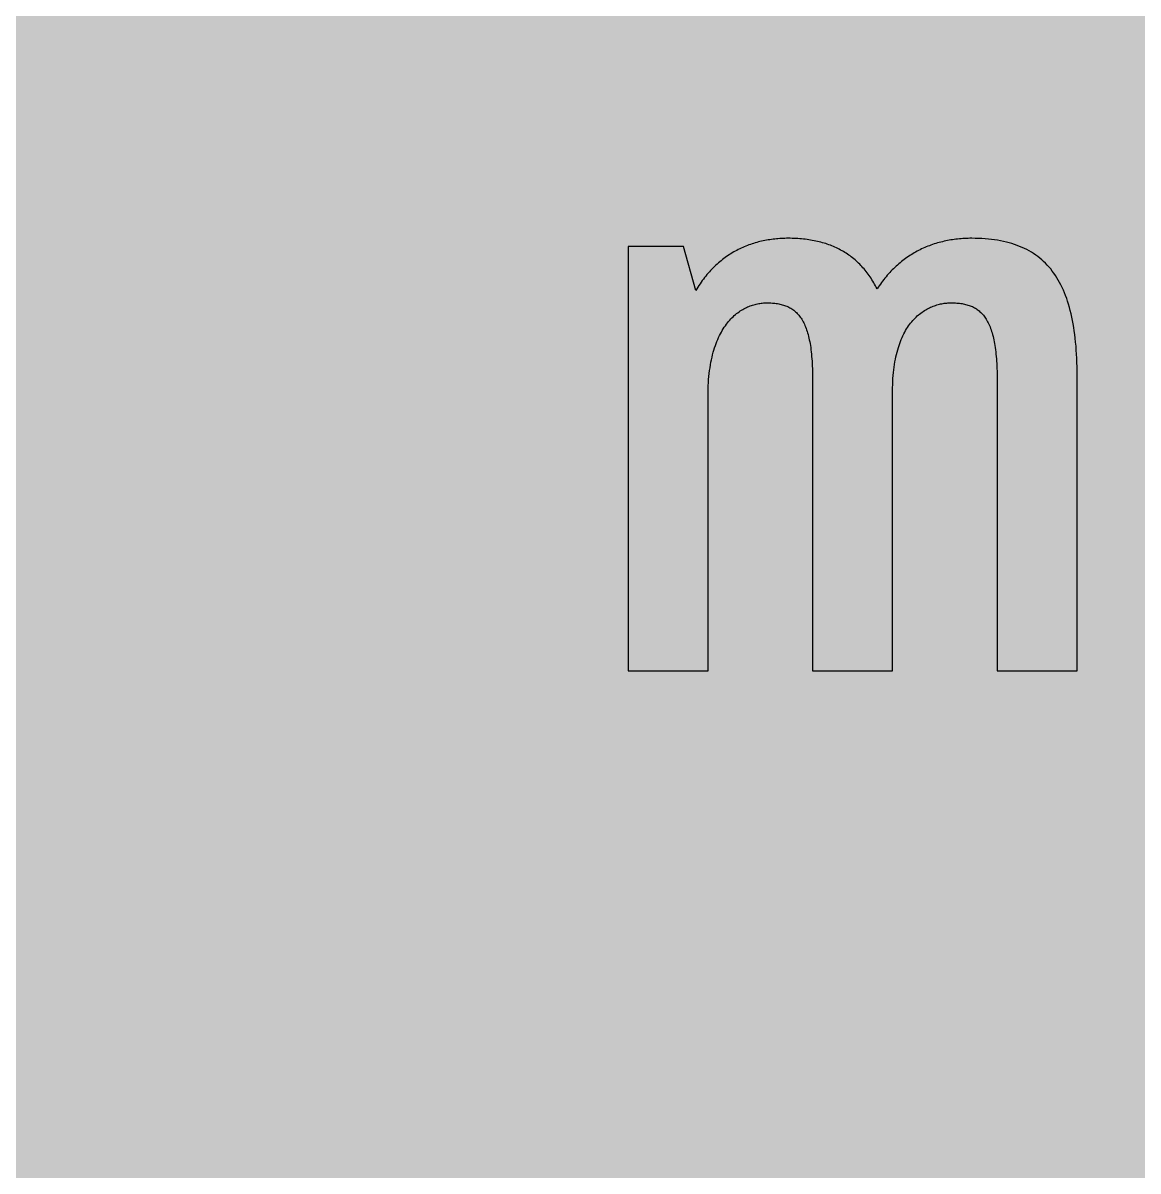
# Model space of a CAD drawing. Header units: millimetres. Extents: x 0 to 318, y 0 to 318.
# Drawn here: x 77.1 to 154.2, y 79.4 to 158.8 of the extents above; entities that cross this region are included whole.
import ezdxf

# ---------------------------------------------------------------- set-up
doc = ezdxf.new("R2010")
doc.units = ezdxf.units.MM

msp = doc.modelspace()

# ---------------------------------------------------------------- hatches: boundary and pattern name
for color, points in [(254, [(21.2189, 0.0536), (20.955, 0.0533), (20.6934, 0.0584), (20.4292, 0.066), (20.1676, 0.0787), (19.906, 0.094), (19.6469, 0.1118), (19.3853, 0.1321), (19.1262, 0.1549), (18.8671, 0.1829), (18.608, 0.2134), (18.349, 0.2464), (18.0924, 0.2845), (17.8359, 0.3251), (17.5793, 0.3683), (17.3253, 0.414), (17.0688, 0.4623), (16.8148, 0.5156), (16.5633, 0.5715), (16.3093, 0.6299), (16.0579, 0.6909), (15.809, 0.7544), (15.56, 0.823), (15.3111, 0.8941), (15.0622, 0.9677), (14.8158, 1.0439), (14.5694, 1.1227), (14.3256, 1.2065), (14.0818, 1.2903), (13.8379, 1.3792), (13.5966, 1.4707), (13.3579, 1.5646), (13.1191, 1.6637), (12.8803, 1.7628), (12.6441, 1.8669), (12.4079, 1.9736), (12.1742, 2.0803), (11.9405, 2.192), (11.7094, 2.3089), (11.4808, 2.4257), (11.2522, 2.5451), (11.0236, 2.6695), (10.7975, 2.794), (10.574, 2.9235), (10.3505, 3.0556), (10.1295, 3.1877), (9.9111, 3.3249), (9.6926, 3.4646), (9.4742, 3.6068), (9.2608, 3.7541), (9.0475, 3.9014), (8.8341, 4.0513), (8.6258, 4.2037), (8.4176, 4.3612), (8.2118, 4.5187), (8.0061, 4.6812), (7.8029, 4.8438), (7.6022, 5.0114), (7.4041, 5.1816), (7.206, 5.3518), (7.0129, 5.527), (6.8174, 5.7048), (6.6269, 5.8826), (6.4389, 6.0655), (6.2509, 6.2509), (6.0655, 6.4389), (5.8852, 6.6269), (5.7048, 6.8174), (5.527, 7.0104), (5.3518, 7.206), (5.1816, 7.4041), (5.0114, 7.6022), (4.8463, 7.8029), (4.6812, 8.0061), (4.5187, 8.2118), (4.3612, 8.4176), (4.2062, 8.6258), (4.0513, 8.8341), (3.9014, 9.0475), (3.7541, 9.2608), (3.6068, 9.4742), (3.4646, 9.6926), (3.3249, 9.9085), (3.1877, 10.1295), (3.0556, 10.3505), (2.9235, 10.574), (2.794, 10.7975), (2.6695, 11.0236), (2.5451, 11.2522), (2.4257, 11.4808), (2.3063, 11.7094), (2.192, 11.9405), (2.0803, 12.1742), (1.971, 12.4079), (1.8669, 12.6441), (1.7628, 12.8803), (1.6637, 13.1191), (1.5646, 13.3579), (1.4707, 13.5966), (1.3792, 13.8379), (1.2903, 14.0818), (1.2065, 14.3256), (1.1227, 14.5694), (1.0439, 14.8158), (0.9652, 15.0622), (0.8915, 15.3111), (0.823, 15.56), (0.7544, 15.809), (0.6883, 16.0604), (0.6274, 16.3093), (0.569, 16.5633), (0.5131, 16.8148), (0.4623, 17.0688), (0.4115, 17.3253), (0.3658, 17.5793), (0.3226, 17.8359), (0.2819, 18.0924), (0.2464, 18.3515), (0.2134, 18.608), (0.1829, 18.8671), (0.1549, 19.1262), (0.1295, 19.3878), (0.1092, 19.6469), (0.0914, 19.9085), (0.0762, 20.1701), (0.066, 20.4318), (0.0584, 20.6934), (0.0533, 20.955), (0.0508, 21.2192), (0.0522, 296.387), (0.0533, 296.6491), (0.0584, 296.9108), (0.066, 297.1724), (0.0762, 297.434), (0.0914, 297.6956), (0.1092, 297.9572), (0.1295, 298.2163), (0.1549, 298.4779), (0.1829, 298.737), (0.2134, 298.9961), (0.2464, 299.2526), (0.2819, 299.5117), (0.3226, 299.7683), (0.3658, 300.0248), (0.4115, 300.2788), (0.4623, 300.5328), (0.5131, 300.7868), (0.569, 301.0408), (0.6274, 301.2923), (0.6883, 301.5437), (0.7544, 301.7952), (0.823, 302.0441), (0.8915, 302.293), (0.9652, 302.5419), (1.0439, 302.7883), (1.1227, 303.0322), (1.2065, 303.2785), (1.2903, 303.5224), (1.3792, 303.7637), (1.4707, 304.005), (1.5646, 304.2463), (1.6637, 304.485), (1.7628, 304.7238), (1.8669, 304.96), (1.971, 305.1937), (2.0803, 305.4299), (2.192, 305.6611), (2.3063, 305.8922), (2.4257, 306.1233), (2.5451, 306.3519), (2.6695, 306.578), (2.794, 306.8041), (2.9235, 307.0301), (3.0556, 307.2511), (3.1877, 307.4746), (3.3249, 307.6931), (3.4646, 307.9115), (3.6068, 308.1274), (3.7541, 308.3433), (3.9014, 308.5567), (4.0513, 308.7675), (4.2062, 308.9783), (4.3612, 309.1866), (4.5187, 309.3923), (4.6812, 309.5981), (4.8463, 309.7987), (5.0114, 309.9994), (5.1816, 310.2), (5.3518, 310.3956), (5.527, 310.5912), (5.7048, 310.7842), (5.8852, 310.9747), (6.0655, 311.1652), (6.2509, 311.3532), (6.4389, 311.5361), (6.6269, 311.719), (6.8174, 311.8993), (7.0129, 312.0771), (7.206, 312.2498), (7.4041, 312.4225), (7.6022, 312.5927), (7.8029, 312.7578), (8.0061, 312.9229), (8.2118, 313.0829), (8.4176, 313.243), (8.6258, 313.3979), (8.8341, 313.5503), (9.0475, 313.7027), (9.2608, 313.85), (9.4742, 313.9948), (9.6926, 314.137), (9.9111, 314.2767), (10.1295, 314.4139), (10.3505, 314.5485), (10.574, 314.6806), (10.7975, 314.8101), (11.0236, 314.9346), (11.2522, 315.0591), (11.4808, 315.1784), (11.7094, 315.2953), (11.9405, 315.4096), (12.1742, 315.5213), (12.4079, 315.6306), (12.6441, 315.7372), (12.8803, 315.8414), (13.1191, 315.9404), (13.3579, 316.037), (13.5966, 316.1335), (13.8379, 316.2249), (14.0818, 316.3113), (14.3256, 316.3976), (14.5694, 316.4815), (14.8158, 316.5602), (15.0622, 316.6364), (15.3111, 316.7101), (15.56, 316.7812), (15.809, 316.8498), (16.0579, 316.9133), (16.3093, 316.9742), (16.5633, 317.0326), (16.8148, 317.0885), (17.0688, 317.1419), (17.3253, 317.1901), (17.5793, 317.2384), (17.8359, 317.2816), (18.0924, 317.3197), (18.349, 317.3578), (18.608, 317.3908), (18.8671, 317.4213), (19.1262, 317.4492), (19.3853, 317.4721), (19.6469, 317.4949), (19.906, 317.5127), (20.1676, 317.5254), (20.4292, 317.5381), (20.6934, 317.5457), (20.955, 317.5508), (21.2166, 317.5533), (296.3855, 317.5536), (296.6466, 317.5508), (296.9108, 317.5457), (297.1724, 317.5381), (297.434, 317.5254), (297.6956, 317.5127), (297.9572, 317.4949), (298.2163, 317.4721), (298.4754, 317.4492), (298.737, 317.4213), (298.9936, 317.3908), (299.2526, 317.3578), (299.5092, 317.3197), (299.7683, 317.2816), (300.0223, 317.2384), (300.2788, 317.1901), (300.5328, 317.1419), (300.7868, 317.0885), (301.0408, 317.0326), (301.2923, 316.9742), (301.5437, 316.9133), (301.7952, 316.8498), (302.0441, 316.7812), (302.293, 316.7101), (302.5419, 316.6364), (302.7883, 316.5602), (303.0322, 316.4815), (303.2785, 316.3976), (303.5224, 316.3113), (303.7637, 316.2249), (304.005, 316.1335), (304.2463, 316.037), (304.485, 315.9404), (304.7238, 315.8414), (304.96, 315.7372), (305.1962, 315.6306), (305.4299, 315.5213), (305.6611, 315.4096), (305.8922, 315.2953), (306.1233, 315.1784), (306.3519, 315.0591), (306.5805, 314.9346), (306.8066, 314.8101), (307.0301, 314.6806), (307.2536, 314.5485), (307.4746, 314.4139), (307.6931, 314.2767), (307.9115, 314.137), (308.1274, 313.9948), (308.3433, 313.85), (308.5567, 313.7027), (308.7675, 313.5503), (308.9783, 313.3979), (309.1866, 313.243), (309.3923, 313.0829), (309.5981, 312.9229), (309.7987, 312.7578), (310.0019, 312.5927), (310.2, 312.4225), (310.3956, 312.2498), (310.5912, 312.0771), (310.7842, 311.8993), (310.9773, 311.719), (311.1652, 311.5361), (311.3532, 311.3532), (311.5386, 311.1652), (311.719, 310.9747), (311.8993, 310.7842), (312.0771, 310.5912), (312.2498, 310.3956), (312.4225, 310.2), (312.5927, 309.9994), (312.7578, 309.7987), (312.9229, 309.5981), (313.0829, 309.3923), (313.243, 309.1866), (313.3979, 308.9783), (313.5528, 308.7675), (313.7027, 308.5567), (313.85, 308.3433), (313.9948, 308.1274), (314.137, 307.9115), (314.2767, 307.6931), (314.4139, 307.4746), (314.5485, 307.2511), (314.6806, 307.0301), (314.8101, 306.8041), (314.9346, 306.578), (315.0591, 306.3519), (315.1784, 306.1233), (315.2953, 305.8922), (315.4096, 305.6611), (315.5213, 305.4299), (315.6306, 305.1937), (315.7372, 304.96), (315.8388, 304.7238), (315.9404, 304.485), (316.037, 304.2463), (316.1309, 304.005), (316.2224, 303.7637), (316.3113, 303.5224), (316.3976, 303.2785), (316.4789, 303.0322), (316.5602, 302.7883), (316.6364, 302.5419), (316.7101, 302.293), (316.7812, 302.0441), (316.8472, 301.7952), (316.9133, 301.5437), (316.9742, 301.2923), (317.0326, 301.0408), (317.0885, 300.7868), (317.1393, 300.5328), (317.1901, 300.2788), (317.2358, 300.0248), (317.279, 299.7683), (317.3197, 299.5117), (317.3552, 299.2526), (317.3908, 298.9961), (317.4213, 298.737), (317.4467, 298.4779), (317.4721, 298.2163), (317.4924, 297.9572), (317.5102, 297.6956), (317.5254, 297.434), (317.5356, 297.1724), (317.5432, 296.9108), (317.5483, 296.6491), (317.5508, 296.385), (317.5522, 21.2203), (317.5483, 20.955), (317.5432, 20.6934), (317.5356, 20.4318), (317.5254, 20.1701), (317.5102, 19.9085), (317.4924, 19.6469), (317.4721, 19.3878), (317.4467, 19.1262), (317.4213, 18.8671), (317.3908, 18.608), (317.3552, 18.3515), (317.3197, 18.0924), (317.279, 17.8359), (317.2358, 17.5793), (317.1901, 17.3253), (317.1393, 17.0688), (317.0885, 16.8148), (317.0326, 16.5633), (316.9742, 16.3093), (316.9133, 16.0604), (316.8472, 15.809), (316.7812, 15.56), (316.7101, 15.3111), (316.6364, 15.0622), (316.5602, 14.8158), (316.4789, 14.5694), (316.3976, 14.3256), (316.3113, 14.0818), (316.2224, 13.8379), (316.1309, 13.5966), (316.037, 13.3579), (315.9404, 13.1191), (315.8388, 12.8803), (315.7372, 12.6441), (315.6306, 12.4079), (315.5213, 12.1742), (315.4096, 11.9405), (315.2953, 11.7094), (315.1784, 11.4808), (315.0591, 11.2522), (314.9346, 11.0236), (314.8101, 10.7975), (314.6806, 10.574), (314.5485, 10.3505), (314.4139, 10.1295), (314.2767, 9.9085), (314.137, 9.6926), (313.9948, 9.4742), (313.85, 9.2608), (313.7027, 9.0475), (313.5528, 8.8341), (313.3979, 8.6258), (313.243, 8.4176), (313.0829, 8.2118), (312.9229, 8.0061), (312.7578, 7.8029), (312.5927, 7.6022), (312.4225, 7.4041), (312.2498, 7.206), (312.0771, 7.0104), (311.8993, 6.8174), (311.719, 6.6269), (311.5386, 6.4389), (311.3532, 6.2509), (311.1652, 6.0655), (310.9773, 5.8826), (310.7842, 5.7048), (310.5912, 5.527), (310.3956, 5.3518), (310.2, 5.1816), (310.0019, 5.0114), (309.7987, 4.8438), (309.5981, 4.6812), (309.3923, 4.5187), (309.1866, 4.3612), (308.9783, 4.2037), (308.7675, 4.0513), (308.5567, 3.9014), (308.3433, 3.7541), (308.1274, 3.6068), (307.9115, 3.4646), (307.6931, 3.3249), (307.4746, 3.1877), (307.2536, 3.0556), (307.0301, 2.9235), (306.8066, 2.794), (306.5805, 2.6695), (306.3519, 2.5451), (306.1233, 2.4257), (305.8922, 2.3089), (305.6611, 2.192), (305.4299, 2.0803), (305.1962, 1.9736), (304.96, 1.8669), (304.7238, 1.7628), (304.485, 1.6637), (304.2463, 1.5646), (304.005, 1.4707), (303.7637, 1.3792), (303.5224, 1.2903), (303.2785, 1.2065), (303.0322, 1.1227), (302.7883, 1.0439), (302.5419, 0.9677), (302.293, 0.8941), (302.0441, 0.823), (301.7952, 0.7544), (301.5437, 0.6909), (301.2923, 0.6299), (301.0408, 0.5715), (300.7868, 0.5156), (300.5328, 0.4623), (300.2788, 0.414), (300.0223, 0.3683), (299.7683, 0.3251), (299.5092, 0.2845), (299.2526, 0.2464), (298.9936, 0.2134), (298.737, 0.1829), (298.4754, 0.1549), (298.2163, 0.1321), (297.9572, 0.1118), (297.6956, 0.094), (297.434, 0.0787), (297.1724, 0.066), (296.9108, 0.0584), (296.6466, 0.0533), (296.385, 0.0533)]), (59, [(137.2415, 114.0008), (137.2415, 133.3606), (137.2413, 133.5837), (137.2464, 133.8047), (137.2565, 134.018), (137.2667, 134.2288), (137.2819, 134.432), (137.2997, 134.6302), (137.3226, 134.8257), (137.3454, 135.0162), (137.3734, 135.1991), (137.4013, 135.3795), (137.4343, 135.5547), (137.4699, 135.7249), (137.508, 135.89), (137.5486, 136.0526), (137.5918, 136.2075), (137.6375, 136.3599), (137.6858, 136.5072), (137.734, 136.6495), (137.7874, 136.7892), (137.8407, 136.9238), (137.8991, 137.0559), (137.9576, 137.1803), (138.016, 137.3022), (138.0795, 137.4216), (138.143, 137.5359), (138.209, 137.6451), (138.2776, 137.7518), (138.3462, 137.8534), (138.4173, 137.9525), (138.4884, 138.049), (138.5621, 138.1404), (138.6383, 138.2268), (138.7119, 138.3106), (138.7907, 138.3919), (138.8694, 138.4706), (138.9482, 138.5443), (139.0269, 138.6129), (139.1082, 138.6815), (139.192, 138.745), (139.2733, 138.8059), (139.3571, 138.8643), (139.4409, 138.9177), (139.5273, 138.971), (139.6111, 139.0193), (139.6975, 139.065), (139.7813, 139.1082), (139.8676, 139.1488), (139.954, 139.1844), (140.0404, 139.2199), (140.1267, 139.2504), (140.2131, 139.2809), (140.2994, 139.3088), (140.3858, 139.3317), (140.4722, 139.3546), (140.5585, 139.3749), (140.6423, 139.3927), (140.7287, 139.4079), (140.8125, 139.4206), (140.8963, 139.4308), (140.9802, 139.4384), (141.0614, 139.446), (141.1427, 139.4511), (141.224, 139.4536), (141.3053, 139.4536), (141.4018, 139.4536), (141.4958, 139.4511), (141.5923, 139.4485), (141.6837, 139.4409), (141.7752, 139.4333), (141.8641, 139.4257), (141.953, 139.413), (142.0393, 139.4003), (142.1257, 139.385), (142.207, 139.3673), (142.2908, 139.3495), (142.3721, 139.3266), (142.4508, 139.3038), (142.527, 139.2784), (142.6032, 139.2504), (142.6794, 139.2199), (142.7531, 139.1895), (142.8242, 139.1539), (142.8928, 139.1158), (142.9614, 139.0777), (143.0299, 139.0345), (143.096, 138.9888), (143.1595, 138.9431), (143.2204, 138.8923), (143.2814, 138.8389), (143.3424, 138.7831), (143.4008, 138.7246), (143.4567, 138.6637), (143.5125, 138.6002), (143.5659, 138.5316), (143.6167, 138.463), (143.6675, 138.3894), (143.7157, 138.3132), (143.764, 138.2344), (143.8097, 138.1506), (143.8529, 138.0642), (143.8961, 137.9753), (143.9367, 137.8839), (143.9774, 137.7874), (144.0155, 137.6883), (144.051, 137.5842), (144.0866, 137.48), (144.1196, 137.3683), (144.1526, 137.2565), (144.1831, 137.1371), (144.211, 137.0178), (144.239, 136.8933), (144.2644, 136.7638), (144.2872, 136.6317), (144.3101, 136.4945), (144.333, 136.3548), (144.3507, 136.21), (144.3685, 136.0627), (144.3863, 135.9103), (144.4015, 135.7528), (144.4142, 135.5928), (144.4244, 135.4277), (144.4346, 135.2575), (144.4447, 135.0848), (144.4523, 134.907), (144.4574, 134.7241), (144.46, 134.5362), (144.4625, 134.3457), (144.465, 134.1501), (144.4653, 114.0008), (149.9969, 114.0008), (149.9969, 134.433), (149.9946, 134.7394), (149.9895, 135.0391), (149.9819, 135.3363), (149.9692, 135.6258), (149.9565, 135.9129), (149.9387, 136.1923), (149.9184, 136.4666), (149.893, 136.7358), (149.8651, 137), (149.8346, 137.2591), (149.8016, 137.5105), (149.7635, 137.7594), (149.7228, 138.0033), (149.6797, 138.2395), (149.6314, 138.4732), (149.5806, 138.6992), (149.5247, 138.9228), (149.4688, 139.1387), (149.4053, 139.352), (149.3418, 139.5578), (149.2733, 139.7584), (149.2021, 139.9565), (149.1259, 140.147), (149.0472, 140.335), (148.9634, 140.5153), (148.877, 140.6931), (148.7881, 140.8633), (148.6941, 141.031), (148.5951, 141.1935), (148.496, 141.351), (148.3893, 141.5034), (148.2801, 141.6507), (148.1684, 141.793), (148.0541, 141.9301), (147.9321, 142.0622), (147.8102, 142.1892), (147.6807, 142.3137), (147.5511, 142.433), (147.414, 142.5448), (147.2768, 142.654), (147.132, 142.7607), (146.9847, 142.8598), (146.8349, 142.9537), (146.6799, 143.0452), (146.5199, 143.1315), (146.3573, 143.2128), (146.1897, 143.289), (146.0195, 143.3601), (145.8443, 143.4287), (145.6639, 143.4922), (145.481, 143.5506), (145.2931, 143.604), (145.1026, 143.6548), (144.907, 143.7005), (144.7063, 143.7411), (144.5031, 143.7767), (144.2949, 143.8097), (144.0815, 143.8377), (143.8656, 143.8605), (143.6446, 143.8808), (143.4186, 143.8935), (143.1874, 143.9062), (142.9537, 143.9113), (142.715, 143.9139), (142.5905, 143.9139), (142.4686, 143.9113), (142.3441, 143.9062), (142.2222, 143.9012), (142.1003, 143.8935), (141.9784, 143.8859), (141.8565, 143.8758), (141.7371, 143.8631), (141.6177, 143.8504), (141.4983, 143.8351), (141.3789, 143.8173), (141.2621, 143.7996), (141.1427, 143.7792), (141.0259, 143.7564), (140.9116, 143.7335), (140.7947, 143.7081), (140.6804, 143.6827), (140.5661, 143.6522), (140.4518, 143.6218), (140.3401, 143.5913), (140.2283, 143.5583), (140.1166, 143.5227), (140.0048, 143.4846), (139.893, 143.4465), (139.7838, 143.4059), (139.6771, 143.3652), (139.5679, 143.3195), (139.4612, 143.2738), (139.3546, 143.2281), (139.2479, 143.1773), (139.1437, 143.1265), (139.0396, 143.0731), (138.9355, 143.0198), (138.8339, 142.9639), (138.7297, 142.9055), (138.6307, 142.8445), (138.5291, 142.7836), (138.43, 142.7201), (138.3309, 142.6566), (138.2344, 142.588), (138.1379, 142.5194), (138.0414, 142.4483), (137.9449, 142.3772), (137.8509, 142.301), (137.7594, 142.2248), (137.6655, 142.146), (137.574, 142.0673), (137.4826, 141.986), (137.3937, 141.9022), (137.3048, 141.8158), (137.2184, 141.7295), (137.1295, 141.638), (137.0457, 141.5466), (136.9593, 141.4551), (136.8755, 141.3586), (136.7942, 141.2621), (136.7104, 141.163), (136.6291, 141.0614), (136.5504, 140.9598), (136.4717, 140.8532), (136.3929, 140.7465), (136.3167, 140.6373), (136.2405, 140.528), (136.1669, 140.4137), (136.111, 140.5255), (136.0526, 140.6347), (135.9941, 140.7389), (135.9357, 140.8455), (135.8722, 140.9471), (135.8113, 141.0487), (135.7478, 141.1478), (135.6817, 141.2469), (135.6157, 141.3408), (135.5496, 141.4348), (135.4811, 141.5288), (135.4099, 141.6177), (135.3388, 141.7066), (135.2677, 141.793), (135.194, 141.8793), (135.1178, 141.9606), (135.0416, 142.0419), (134.9654, 142.1232), (134.8867, 142.1994), (134.8054, 142.2756), (134.7241, 142.3518), (134.6429, 142.4229), (134.559, 142.494), (134.4727, 142.5626), (134.3863, 142.6312), (134.3, 142.6972), (134.2111, 142.7607), (134.1196, 142.8217), (134.0282, 142.8826), (133.9367, 142.941), (133.8428, 142.9969), (133.7462, 143.0528), (133.6497, 143.1061), (133.5532, 143.1569), (133.4541, 143.2077), (133.3525, 143.256), (133.2509, 143.3017), (133.1493, 143.3474), (133.0452, 143.3906), (132.9385, 143.4313), (132.8318, 143.4719), (132.7252, 143.51), (132.6159, 143.5456), (132.5042, 143.5786), (132.3924, 143.6116), (132.2781, 143.6446), (132.1638, 143.6726), (132.047, 143.7005), (131.9301, 143.7259), (131.8133, 143.7513), (131.6914, 143.7742), (131.572, 143.7945), (131.4501, 143.8123), (131.3256, 143.83), (131.2012, 143.8453), (131.0742, 143.8605), (130.9472, 143.8732), (130.8176, 143.8834), (130.6855, 143.8935), (130.556, 143.9012), (130.4214, 143.9062), (130.2868, 143.9113), (130.1521, 143.9139), (130.015, 143.9139), (129.8981, 143.9139), (129.7838, 143.9113), (129.667, 143.9062), (129.5502, 143.9012), (129.4359, 143.8961), (129.319, 143.8859), (129.2047, 143.8758), (129.0904, 143.8656), (128.9761, 143.8529), (128.8618, 143.8377), (128.7475, 143.8199), (128.6358, 143.8021), (128.5215, 143.7843), (128.4097, 143.7615), (128.2954, 143.7386), (128.1836, 143.7157), (128.0744, 143.6878), (127.9627, 143.6599), (127.8509, 143.6294), (127.7417, 143.5989), (127.6325, 143.5659), (127.5232, 143.5303), (127.414, 143.4948), (127.3073, 143.4567), (127.2007, 143.416), (127.094, 143.3728), (126.9873, 143.3297), (126.8806, 143.2839), (126.7765, 143.2357), (126.6723, 143.1874), (126.5682, 143.1341), (126.4666, 143.0807), (126.3625, 143.0274), (126.2609, 142.969), (126.1618, 142.9106), (126.0602, 142.8496), (125.9611, 142.7861), (125.8646, 142.7226), (125.7656, 142.654), (125.669, 142.5854), (125.5725, 142.5143), (125.4785, 142.4432), (125.3846, 142.367), (125.2906, 142.2908), (125.1991, 142.2121), (125.1077, 142.1308), (125.0163, 142.047), (124.9274, 141.9606), (124.8385, 141.8742), (124.7496, 141.7853), (124.6632, 141.6939), (124.5768, 141.5999), (124.493, 141.5034), (124.4092, 141.4043), (124.3279, 141.3053), (124.2466, 141.2037), (124.1654, 141.097), (124.0866, 140.9903), (124.0079, 140.8811), (123.9317, 140.7693), (123.8555, 140.6576), (123.7818, 140.5407), (123.7082, 140.4214), (123.637, 140.302), (122.7914, 143.3516), (118.9524, 143.3516), (118.9524, 114.0008), (124.485, 114.0008), (124.485, 133.0219), (124.4854, 133.2586), (124.4905, 133.4897), (124.5006, 133.7183), (124.5108, 133.9393), (124.526, 134.1552), (124.5464, 134.366), (124.5667, 134.5717), (124.5921, 134.7724), (124.62, 134.9654), (124.6505, 135.1559), (124.6835, 135.3414), (124.7191, 135.5217), (124.7572, 135.697), (124.7978, 135.8671), (124.8435, 136.0322), (124.8893, 136.1923), (124.9375, 136.3497), (124.9883, 136.4996), (125.0417, 136.6469), (125.0975, 136.7892), (125.1534, 136.9263), (125.2144, 137.0584), (125.2753, 137.1879), (125.3388, 137.3124), (125.4023, 137.4343), (125.4709, 137.5512), (125.537, 137.6629), (125.6081, 137.7696), (125.6792, 137.8737), (125.7529, 137.9753), (125.8265, 138.0719), (125.9027, 138.1633), (125.9789, 138.2522), (126.0551, 138.3386), (126.1339, 138.4198), (126.2151, 138.496), (126.2964, 138.5697), (126.3777, 138.6408), (126.459, 138.7094), (126.5428, 138.7729), (126.6266, 138.8339), (126.7104, 138.8923), (126.7943, 138.9456), (126.8806, 138.9964), (126.9644, 139.0447), (127.0508, 139.0904), (127.1372, 139.131), (127.221, 139.1717), (127.3073, 139.2072), (127.3937, 139.2428), (127.4801, 139.2733), (127.5639, 139.3012), (127.6502, 139.3266), (127.7341, 139.3495), (127.8204, 139.3698), (127.9042, 139.3876), (127.9855, 139.4054), (128.0693, 139.4181), (128.1506, 139.4308), (128.2319, 139.4384), (128.3132, 139.446), (128.3919, 139.4511), (128.4707, 139.4536), (128.5469, 139.4536), (128.6459, 139.4536), (128.7399, 139.4511), (128.8339, 139.4485), (128.9279, 139.4409), (129.0193, 139.4333), (129.1082, 139.4257), (129.1971, 139.413), (129.2835, 139.4003), (129.3673, 139.385), (129.4511, 139.3673), (129.5349, 139.3495), (129.6137, 139.3266), (129.6949, 139.3038), (129.7711, 139.2784), (129.8473, 139.2504), (129.9235, 139.2199), (129.9947, 139.1895), (130.0683, 139.1539), (130.1369, 139.1158), (130.2055, 139.0777), (130.2741, 139.0345), (130.3376, 138.9888), (130.4036, 138.9431), (130.4646, 138.8923), (130.5255, 138.8389), (130.5865, 138.7831), (130.6449, 138.7246), (130.7008, 138.6637), (130.7567, 138.6002), (130.81, 138.5316), (130.8608, 138.463), (130.9116, 138.3894), (130.9599, 138.3132), (131.0081, 138.2344), (131.0538, 138.1506), (131.097, 138.0642), (131.1402, 137.9753), (131.1808, 137.8839), (131.2215, 137.7874), (131.2596, 137.6883), (131.2951, 137.5842), (131.3307, 137.48), (131.3637, 137.3683), (131.3967, 137.2565), (131.4272, 137.1371), (131.4552, 137.0178), (131.4831, 136.8933), (131.5085, 136.7638), (131.5339, 136.6317), (131.5568, 136.4945), (131.5771, 136.3548), (131.5974, 136.21), (131.6152, 136.0627), (131.6304, 135.9103), (131.6457, 135.7528), (131.6584, 135.5928), (131.6711, 135.4277), (131.6812, 135.2575), (131.6888, 135.0848), (131.6965, 134.907), (131.7015, 134.7241), (131.7066, 134.5362), (131.7092, 134.3457), (131.7092, 134.1501), (131.7103, 114.0008)])]:
    msp.add_hatch(color=color).paths.add_polyline_path(points)
h = msp.add_hatch(color=59)
h.paths.add_polyline_path([(112.7442, 126.8137), (112.7442, 130.03), (112.7404, 130.4442), (112.7354, 130.8532), (112.7277, 131.257), (112.715, 131.6533), (112.6973, 132.047), (112.6795, 132.4331), (112.6541, 132.8115), (112.6261, 133.1849), (112.5957, 133.5532), (112.5601, 133.9164), (112.522, 134.272), (112.4788, 134.6225), (112.4306, 134.9654), (112.3772, 135.3033), (112.3213, 135.636), (112.2629, 135.9611), (112.1969, 136.2812), (112.1283, 136.5936), (112.0546, 136.9009), (111.9784, 137.2006), (111.8946, 137.4953), (111.8083, 137.7848), (111.7168, 138.0668), (111.6203, 138.3411), (111.5187, 138.6103), (111.4146, 138.8745), (111.3028, 139.131), (111.1885, 139.38), (111.0666, 139.6238), (110.9421, 139.86), (110.8126, 140.0912), (110.6754, 140.3147), (110.5357, 140.5331), (110.3884, 140.7439), (110.2385, 140.9497), (110.0811, 141.1478), (109.9185, 141.3383), (109.7509, 141.5237), (109.5781, 141.7015), (109.4003, 141.8717), (109.2149, 142.0368), (109.027, 142.1943), (108.8314, 142.3441), (108.6307, 142.4889), (108.4224, 142.6261), (108.2091, 142.7582), (107.9906, 142.8826), (107.7671, 142.9995), (107.536, 143.1087), (107.2998, 143.2103), (107.0559, 143.3068), (106.807, 143.3957), (106.5505, 143.4795), (106.2888, 143.5532), (106.0221, 143.6218), (105.7478, 143.6827), (105.4659, 143.7361), (105.1789, 143.7843), (104.8868, 143.8224), (104.5845, 143.8554), (104.2797, 143.8808), (103.9647, 143.8986), (103.6447, 143.9113), (103.317, 143.9139), (102.9945, 143.9113), (102.677, 143.8986), (102.3645, 143.8808), (102.0597, 143.858), (101.76, 143.825), (101.4628, 143.7869), (101.1733, 143.7386), (100.8888, 143.6853), (100.6119, 143.6243), (100.3376, 143.5583), (100.0684, 143.4821), (99.8068, 143.3982), (99.5502, 143.3093), (99.2962, 143.2103), (99.0498, 143.1061), (98.8085, 142.9918), (98.5723, 142.8725), (98.3437, 142.7429), (98.1177, 142.6083), (97.8967, 142.4661), (97.6833, 142.3137), (97.4725, 142.1562), (97.2693, 141.9885), (97.0686, 141.8158), (96.8756, 141.6329), (96.6876, 141.445), (96.5022, 141.2469), (96.3244, 141.0411), (96.1517, 140.8278), (95.9815, 140.6068), (95.819, 140.3782), (95.6615, 140.1394), (95.5091, 139.893), (95.3618, 139.6416), (95.217, 139.38), (95.0798, 139.1082), (94.9477, 138.8313), (94.8207, 138.5443), (94.6963, 138.2497), (94.5794, 137.9474), (94.4677, 137.6375), (94.3585, 137.3175), (94.2569, 136.9898), (94.1578, 136.652), (94.0664, 136.3091), (93.9775, 135.956), (93.8936, 135.5928), (93.8149, 135.222), (93.7412, 134.8435), (93.6727, 134.4574), (93.6092, 134.0612), (93.5507, 133.6573), (93.4974, 133.2433), (93.4466, 132.8217), (93.4034, 132.3899), (93.3628, 131.9505), (93.3272, 131.5009), (93.2967, 131.0437), (93.2713, 130.5763), (93.251, 130.1013), (93.2332, 129.6187), (93.2231, 129.1234), (93.2155, 128.6231), (93.2129, 128.11), (93.218, 127.5461), (93.2282, 126.9949), (93.2485, 126.459), (93.2764, 125.9357), (93.3094, 125.4277), (93.3526, 124.9324), (93.4009, 124.4498), (93.4568, 123.9799), (93.5203, 123.5227), (93.5888, 123.0782), (93.6676, 122.6464), (93.7489, 122.2273), (93.8403, 121.8209), (93.9343, 121.4272), (94.0384, 121.0437), (94.1451, 120.6729), (94.2619, 120.3147), (94.3813, 119.9667), (94.5083, 119.6289), (94.6379, 119.3038), (94.775, 118.9888), (94.9198, 118.684), (95.0671, 118.3919), (95.2195, 118.11), (95.377, 117.8357), (95.5396, 117.5741), (95.7072, 117.3201), (95.8799, 117.0788), (96.0577, 116.8451), (96.2381, 116.6216), (96.4235, 116.4057), (96.614, 116.1999), (96.807, 116.0043), (97.0051, 115.8164), (97.2083, 115.636), (97.4115, 115.4659), (97.6224, 115.3033), (97.8332, 115.1484), (98.0491, 115.001), (98.2675, 114.8639), (98.4885, 114.7318), (98.7146, 114.6073), (98.9432, 114.493), (99.1718, 114.3813), (99.4054, 114.2797), (99.6417, 114.1857), (99.8779, 114.0943), (100.1192, 114.013), (100.3605, 113.9368), (100.6043, 113.8657), (100.8507, 113.8022), (101.0996, 113.7437), (101.3485, 113.6904), (101.6, 113.6447), (101.8515, 113.6015), (102.1055, 113.5659), (102.3595, 113.5329), (102.616, 113.505), (102.8725, 113.4821), (103.1291, 113.4643), (103.3856, 113.4516), (103.6447, 113.4415), (103.9038, 113.4364), (104.1629, 113.4339), (104.3102, 113.4364), (104.455, 113.4389), (104.5997, 113.4415), (104.7445, 113.4466), (104.8893, 113.4542), (105.0366, 113.4643), (105.1814, 113.472), (105.3262, 113.4847), (105.4684, 113.4974), (105.6132, 113.5126), (105.758, 113.5278), (105.9002, 113.5456), (106.045, 113.5634), (106.1872, 113.5837), (106.3295, 113.604), (106.4717, 113.6269), (106.6114, 113.6498), (106.7537, 113.6726), (106.8934, 113.698), (107.0331, 113.726), (107.1728, 113.7539), (107.3099, 113.7818), (107.4471, 113.8123), (107.5842, 113.8428), (107.7214, 113.8733), (107.856, 113.9063), (107.9906, 113.9393), (108.1253, 113.9749), (108.2573, 114.0079), (108.3894, 114.046), (108.5215, 114.0816), (108.651, 114.1197), (108.7806, 114.1578), (108.9076, 114.1959), (109.0346, 114.234), (109.1616, 114.2746), (109.286, 114.3152), (109.4105, 114.3559), (109.5324, 114.3991), (109.6543, 114.4397), (109.7737, 114.4829), (109.8931, 114.5261), (110.0099, 114.5692), (110.1268, 114.6124), (110.2411, 114.6581), (110.3554, 114.7013), (110.4671, 114.747), (110.5764, 114.7928), (110.6856, 114.8359), (110.7923, 114.8817), (110.8989, 114.9274), (111.0031, 114.9731), (111.1072, 115.0188), (111.2063, 115.0671), (111.3079, 115.1128), (111.4044, 115.1585), (111.5009, 115.2042), (111.5949, 115.25), (111.6863, 115.2957), (111.7778, 115.3414), (111.8667, 115.3871), (111.953, 115.4328), (112.0394, 115.4786), (112.1207, 115.5243), (110.4868, 119.6453), (110.3884, 119.5959), (110.2893, 119.5502), (110.1928, 119.5045), (110.0938, 119.4587), (109.9972, 119.413), (109.9007, 119.3698), (109.8017, 119.3267), (109.7051, 119.2835), (109.6086, 119.2428), (109.5121, 119.1997), (109.413, 119.1616), (109.3165, 119.1209), (109.22, 119.0803), (109.1235, 119.0422), (109.027, 119.0041), (108.9304, 118.9685), (108.8365, 118.9304), (108.7399, 118.8949), (108.6434, 118.8618), (108.5469, 118.8263), (108.4529, 118.7933), (108.3564, 118.7602), (108.2599, 118.7272), (108.1659, 118.6967), (108.0694, 118.6663), (107.9754, 118.6358), (107.8814, 118.6078), (107.7874, 118.5799), (107.6909, 118.552), (107.5969, 118.524), (107.503, 118.4986), (107.409, 118.4732), (107.315, 118.4478), (107.221, 118.4224), (107.127, 118.3996), (107.0356, 118.3767), (106.9416, 118.3564), (106.8476, 118.3361), (106.7562, 118.3157), (106.6622, 118.2954), (106.5708, 118.2776), (106.4793, 118.2573), (106.3879, 118.2421), (106.2939, 118.2243), (106.2025, 118.2091), (106.111, 118.1938), (106.0196, 118.1811), (105.9282, 118.1684), (105.8393, 118.1557), (105.7478, 118.143), (105.6564, 118.1329), (105.5675, 118.1227), (105.476, 118.1125), (105.3871, 118.1049), (105.2982, 118.0973), (105.2093, 118.0897), (105.1204, 118.0821), (105.0315, 118.077), (104.9426, 118.0744), (104.8537, 118.0694), (104.7648, 118.0668), (104.6785, 118.0643), (104.5896, 118.0643), (104.5032, 118.0643), (104.3534, 118.0643), (104.2086, 118.0643), (104.0638, 118.0668), (103.919, 118.0694), (103.7768, 118.0744), (103.6345, 118.0821), (103.4948, 118.0897), (103.3577, 118.0998), (103.2205, 118.11), (103.0834, 118.1252), (102.9487, 118.1405), (102.8167, 118.1583), (102.6846, 118.1811), (102.555, 118.2065), (102.428, 118.2319), (102.301, 118.2624), (102.1766, 118.298), (102.0521, 118.3335), (101.9302, 118.3767), (101.8108, 118.4199), (101.694, 118.4707), (101.5771, 118.524), (101.4628, 118.5799), (101.3511, 118.6434), (101.2393, 118.7094), (101.1326, 118.7831), (101.026, 118.8593), (100.9218, 118.9406), (100.8177, 119.0295), (100.7186, 119.1209), (100.6196, 119.22), (100.523, 119.3267), (100.4291, 119.4359), (100.3376, 119.5527), (100.2462, 119.6772), (100.1598, 119.8067), (100.0735, 119.9439), (99.9922, 120.0887), (99.9109, 120.2385), (99.8322, 120.396), (99.756, 120.5636), (99.6823, 120.7364), (99.6112, 120.9167), (99.5426, 121.1047), (99.4766, 121.3028), (99.4131, 121.5085), (99.3546, 121.7219), (99.2962, 121.9454), (99.2403, 122.1765), (99.187, 122.4153), (99.1362, 122.6642), (99.0879, 122.9233), (99.0448, 123.1925), (99.0016, 123.4694), (98.9635, 123.7564), (98.9279, 124.0536), (98.8949, 124.3609), (98.8644, 124.6784), (98.8365, 125.0086), (98.8111, 125.3465), (98.7908, 125.697), (98.773, 126.0577), (98.7577, 126.4285), (98.745, 126.812)])
edge = h.paths.add_edge_path(flags=16)
edge.add_line((103.2055, 139.4559), (103.3475, 139.4536))
edge.add_line((103.3475, 139.4536), (103.4898, 139.4485))
edge.add_line((103.4898, 139.4485), (103.6269, 139.4435))
edge.add_line((103.6269, 139.4435), (103.7641, 139.4333))
edge.add_line((103.7641, 139.4333), (103.8962, 139.4206))
edge.add_line((103.8962, 139.4206), (104.0257, 139.4054))
edge.add_line((104.0257, 139.4054), (104.1527, 139.3876))
edge.add_line((104.1527, 139.3876), (104.2772, 139.3647))
edge.add_line((104.2772, 139.3647), (104.3991, 139.3419))
edge.add_line((104.3991, 139.3419), (104.5185, 139.3139))
edge.add_line((104.5185, 139.3139), (104.6353, 139.2809))
edge.add_line((104.6353, 139.2809), (104.7496, 139.2479))
edge.add_line((104.7496, 139.2479), (104.8588, 139.2098))
edge.add_line((104.8588, 139.2098), (104.968, 139.1666))
edge.add_line((104.968, 139.1666), (105.0747, 139.1209))
edge.add_line((105.0747, 139.1209), (105.1763, 139.0726))
edge.add_line((105.1763, 139.0726), (105.2779, 139.0193))
edge.add_line((105.2779, 139.0193), (105.377, 138.9609))
edge.add_line((105.377, 138.9609), (105.471, 138.8999))
edge.add_line((105.471, 138.8999), (105.5649, 138.8364))
edge.add_line((105.5649, 138.8364), (105.6564, 138.7653))
edge.add_line((105.6564, 138.7653), (105.7453, 138.6916))
edge.add_line((105.7453, 138.6916), (105.8316, 138.6154))
edge.add_line((105.8316, 138.6154), (105.9129, 138.5316))
edge.add_line((105.9129, 138.5316), (105.9942, 138.4452))
edge.add_line((105.9942, 138.4452), (106.0729, 138.3538))
edge.add_line((106.0729, 138.3538), (106.1517, 138.2573))
edge.add_line((106.1517, 138.2573), (106.2253, 138.1582))
edge.add_line((106.2253, 138.1582), (106.2965, 138.0515))
edge.add_line((106.2965, 138.0515), (106.3676, 137.9423))
edge.add_line((106.3676, 137.9423), (106.4336, 137.8255))
edge.add_line((106.4336, 137.8255), (106.4997, 137.7061))
edge.add_line((106.4997, 137.7061), (106.5632, 137.5791))
edge.add_line((106.5632, 137.5791), (106.6241, 137.4496))
edge.add_line((106.6241, 137.4496), (106.6825, 137.3124))
edge.add_line((106.6825, 137.3124), (106.7384, 137.1727))
edge.add_line((106.7384, 137.1727), (106.7943, 137.0254))
edge.add_line((106.7943, 137.0254), (106.8451, 136.873))
edge.add_line((106.8451, 136.873), (106.8959, 136.713))
edge.add_line((106.8959, 136.713), (106.9442, 136.5504))
edge.add_line((106.9442, 136.5504), (106.9899, 136.3802))
edge.add_line((106.9899, 136.3802), (107.0356, 136.205))
edge.add_line((107.0356, 136.205), (107.0762, 136.0246))
edge.add_line((107.0762, 136.0246), (107.1169, 135.8367))
edge.add_line((107.1169, 135.8367), (107.155, 135.6436))
edge.add_line((107.155, 135.6436), (107.1931, 135.4455))
edge.add_line((107.1931, 135.4455), (107.2286, 135.2372))
edge.add_line((107.2286, 135.2372), (107.2591, 135.0264))
edge.add_line((107.2591, 135.0264), (107.2921, 134.808))
edge.add_line((107.2921, 134.808), (107.3201, 134.5819))
edge.add_line((107.3201, 134.5819), (107.348, 134.3508))
edge.add_line((107.348, 134.3508), (107.3734, 134.112))
edge.add_line((107.3734, 134.112), (107.3963, 133.8682))
edge.add_line((107.3963, 133.8682), (107.4191, 133.6167))
edge.add_line((107.4191, 133.6167), (107.4395, 133.3576))
edge.add_line((107.4395, 133.3576), (107.4598, 133.0909))
edge.add_line((107.4598, 133.0909), (107.475, 132.8191))
edge.add_line((107.475, 132.8191), (107.4903, 132.5397))
edge.add_line((107.4903, 132.5397), (107.5055, 132.2527))
edge.add_line((107.5055, 132.2527), (107.5182, 131.9581))
edge.add_line((107.5182, 131.9581), (107.5284, 131.6558))
edge.add_line((107.5284, 131.6558), (107.536, 131.3485))
edge.add_line((107.536, 131.3485), (107.5436, 131.031))
edge.add_line((107.5436, 131.031), (107.5512, 130.7059))
edge.add_line((107.5512, 130.7059), (98.8025, 130.708))
edge.add_line((98.8025, 130.708), (98.8162, 131.064))
edge.add_line((98.8162, 131.064), (98.8314, 131.412))
edge.add_line((98.8314, 131.412), (98.8517, 131.7498))
edge.add_line((98.8517, 131.7498), (98.872, 132.08))
edge.add_line((98.872, 132.08), (98.8949, 132.3975))
edge.add_line((98.8949, 132.3975), (98.9178, 132.7099))
edge.add_line((98.9178, 132.7099), (98.9457, 133.0096))
edge.add_line((98.9457, 133.0096), (98.9736, 133.3017))
edge.add_line((98.9736, 133.3017), (99.0041, 133.5862))
edge.add_line((99.0041, 133.5862), (99.0371, 133.8605))
edge.add_line((99.0371, 133.8605), (99.0727, 134.1272))
edge.add_line((99.0727, 134.1272), (99.1083, 134.3863))
edge.add_line((99.1083, 134.3863), (99.1489, 134.6352))
edge.add_line((99.1489, 134.6352), (99.1895, 134.8765))
edge.add_line((99.1895, 134.8765), (99.2302, 135.1102))
edge.add_line((99.2302, 135.1102), (99.2759, 135.3363))
edge.add_line((99.2759, 135.3363), (99.3216, 135.5547))
edge.add_line((99.3216, 135.5547), (99.3699, 135.763))
edge.add_line((99.3699, 135.763), (99.4181, 135.9662))
edge.add_line((99.4181, 135.9662), (99.4689, 136.1618))
edge.add_line((99.4689, 136.1618), (99.5223, 136.3497))
edge.add_line((99.5223, 136.3497), (99.5782, 136.5301))
edge.add_line((99.5782, 136.5301), (99.634, 136.7053))
edge.add_line((99.634, 136.7053), (99.6925, 136.873))
edge.add_line((99.6925, 136.873), (99.7534, 137.033))
edge.add_line((99.7534, 137.033), (99.8144, 137.1879))
edge.add_line((99.8144, 137.1879), (99.8779, 137.3353))
edge.add_line((99.8779, 137.3353), (99.9439, 137.475))
edge.add_line((99.9439, 137.475), (100.01, 137.6121))
edge.add_line((100.01, 137.6121), (100.0785, 137.7391))
edge.add_line((100.0785, 137.7391), (100.1471, 137.8636))
edge.add_line((100.1471, 137.8636), (100.2182, 137.9804))
edge.add_line((100.2182, 137.9804), (100.2919, 138.0922))
edge.add_line((100.2919, 138.0922), (100.3656, 138.1989))
edge.add_line((100.3656, 138.1989), (100.4418, 138.2979))
edge.add_line((100.4418, 138.2979), (100.5205, 138.3944))
edge.add_line((100.5205, 138.3944), (100.5992, 138.4833))
edge.add_line((100.5992, 138.4833), (100.678, 138.5697))
edge.add_line((100.678, 138.5697), (100.7593, 138.651))
edge.add_line((100.7593, 138.651), (100.8431, 138.7246))
edge.add_line((100.8431, 138.7246), (100.9269, 138.7958))
edge.add_line((100.9269, 138.7958), (101.0133, 138.8618))
edge.add_line((101.0133, 138.8618), (101.0996, 138.9253))
edge.add_line((101.0996, 138.9253), (101.1885, 138.9837))
edge.add_line((101.1885, 138.9837), (101.28, 139.0371))
edge.add_line((101.28, 139.0371), (101.3689, 139.0879))
edge.add_line((101.3689, 139.0879), (101.4628, 139.1336))
edge.add_line((101.4628, 139.1336), (101.5543, 139.1742))
edge.add_line((101.5543, 139.1742), (101.6508, 139.2149))
edge.add_line((101.6508, 139.2149), (101.7448, 139.2479))
edge.add_line((101.7448, 139.2479), (101.8438, 139.2809))
edge.add_line((101.8438, 139.2809), (101.9404, 139.3088))
edge.add_line((101.9404, 139.3088), (102.042, 139.3368))
edge.add_line((102.042, 139.3368), (102.141, 139.3596))
edge.add_line((102.141, 139.3596), (102.2426, 139.3774))
edge.add_line((102.2426, 139.3774), (102.3468, 139.3952))
edge.add_line((102.3468, 139.3952), (102.4484, 139.4104))
edge.add_line((102.4484, 139.4104), (102.555, 139.4231))
edge.add_line((102.555, 139.4231), (102.6592, 139.4333))
edge.add_line((102.6592, 139.4333), (102.7659, 139.4409))
edge.add_line((102.7659, 139.4409), (102.8751, 139.4485))
edge.add_line((102.8751, 139.4485), (102.9843, 139.4511))
edge.add_line((102.9843, 139.4511), (103.0935, 139.4536))
edge.add_line((103.0935, 139.4536), (103.2053, 139.4536))

# ---------------------------------------------------------------- linework, layer by layer
at = {"color": 59}
msp.add_lwpolyline([(137.2415, 114.0008), (137.2415, 133.3606), (137.2413, 133.5837), (137.2464, 133.8047), (137.2565, 134.018), (137.2667, 134.2288), (137.2819, 134.432), (137.2997, 134.6302), (137.3226, 134.8257), (137.3454, 135.0162), (137.3734, 135.1991), (137.4013, 135.3795), (137.4343, 135.5547), (137.4699, 135.7249), (137.508, 135.89), (137.5486, 136.0526), (137.5918, 136.2075), (137.6375, 136.3599), (137.6858, 136.5072), (137.734, 136.6495), (137.7874, 136.7892), (137.8407, 136.9238), (137.8991, 137.0559), (137.9576, 137.1803), (138.016, 137.3022), (138.0795, 137.4216), (138.143, 137.5359), (138.209, 137.6451), (138.2776, 137.7518), (138.3462, 137.8534), (138.4173, 137.9525), (138.4884, 138.049), (138.5621, 138.1404), (138.6383, 138.2268), (138.7119, 138.3106), (138.7907, 138.3919), (138.8694, 138.4706), (138.9482, 138.5443), (139.0269, 138.6129), (139.1082, 138.6815), (139.192, 138.745), (139.2733, 138.8059), (139.3571, 138.8643), (139.4409, 138.9177), (139.5273, 138.971), (139.6111, 139.0193), (139.6975, 139.065), (139.7813, 139.1082), (139.8676, 139.1488), (139.954, 139.1844), (140.0404, 139.2199), (140.1267, 139.2504), (140.2131, 139.2809), (140.2994, 139.3088), (140.3858, 139.3317), (140.4722, 139.3546), (140.5585, 139.3749), (140.6423, 139.3927), (140.7287, 139.4079), (140.8125, 139.4206), (140.8963, 139.4308), (140.9802, 139.4384), (141.0614, 139.446), (141.1427, 139.4511), (141.224, 139.4536), (141.3053, 139.4536), (141.4018, 139.4536), (141.4958, 139.4511), (141.5923, 139.4485), (141.6837, 139.4409), (141.7752, 139.4333), (141.8641, 139.4257), (141.953, 139.413), (142.0393, 139.4003), (142.1257, 139.385), (142.207, 139.3673), (142.2908, 139.3495), (142.3721, 139.3266), (142.4508, 139.3038), (142.527, 139.2784), (142.6032, 139.2504), (142.6794, 139.2199), (142.7531, 139.1895), (142.8242, 139.1539), (142.8928, 139.1158), (142.9614, 139.0777), (143.0299, 139.0345), (143.096, 138.9888), (143.1595, 138.9431), (143.2204, 138.8923), (143.2814, 138.8389), (143.3424, 138.7831), (143.4008, 138.7246), (143.4567, 138.6637), (143.5125, 138.6002), (143.5659, 138.5316), (143.6167, 138.463), (143.6675, 138.3894), (143.7157, 138.3132), (143.764, 138.2344), (143.8097, 138.1506), (143.8529, 138.0642), (143.8961, 137.9753), (143.9367, 137.8839), (143.9774, 137.7874), (144.0155, 137.6883), (144.051, 137.5842), (144.0866, 137.48), (144.1196, 137.3683), (144.1526, 137.2565), (144.1831, 137.1371), (144.211, 137.0178), (144.239, 136.8933), (144.2644, 136.7638), (144.2872, 136.6317), (144.3101, 136.4945), (144.333, 136.3548), (144.3507, 136.21), (144.3685, 136.0627), (144.3863, 135.9103), (144.4015, 135.7528), (144.4142, 135.5928), (144.4244, 135.4277), (144.4346, 135.2575), (144.4447, 135.0848), (144.4523, 134.907), (144.4574, 134.7241), (144.46, 134.5362), (144.4625, 134.3457), (144.465, 134.1501), (144.4653, 114.0008), (149.9969, 114.0008), (149.9969, 134.433), (149.9946, 134.7394), (149.9895, 135.0391), (149.9819, 135.3363), (149.9692, 135.6258), (149.9565, 135.9129), (149.9387, 136.1923), (149.9184, 136.4666), (149.893, 136.7358), (149.8651, 137), (149.8346, 137.2591), (149.8016, 137.5105), (149.7635, 137.7594), (149.7228, 138.0033), (149.6797, 138.2395), (149.6314, 138.4732), (149.5806, 138.6992), (149.5247, 138.9228), (149.4688, 139.1387), (149.4053, 139.352), (149.3418, 139.5578), (149.2733, 139.7584), (149.2021, 139.9565), (149.1259, 140.147), (149.0472, 140.335), (148.9634, 140.5153), (148.877, 140.6931), (148.7881, 140.8633), (148.6941, 141.031), (148.5951, 141.1935), (148.496, 141.351), (148.3893, 141.5034), (148.2801, 141.6507), (148.1684, 141.793), (148.0541, 141.9301), (147.9321, 142.0622), (147.8102, 142.1892), (147.6807, 142.3137), (147.5511, 142.433), (147.414, 142.5448), (147.2768, 142.654), (147.132, 142.7607), (146.9847, 142.8598), (146.8349, 142.9537), (146.6799, 143.0452), (146.5199, 143.1315), (146.3573, 143.2128), (146.1897, 143.289), (146.0195, 143.3601), (145.8443, 143.4287), (145.6639, 143.4922), (145.481, 143.5506), (145.2931, 143.604), (145.1026, 143.6548), (144.907, 143.7005), (144.7063, 143.7411), (144.5031, 143.7767), (144.2949, 143.8097), (144.0815, 143.8377), (143.8656, 143.8605), (143.6446, 143.8808), (143.4186, 143.8935), (143.1874, 143.9062), (142.9537, 143.9113), (142.715, 143.9139), (142.5905, 143.9139), (142.4686, 143.9113), (142.3441, 143.9062), (142.2222, 143.9012), (142.1003, 143.8935), (141.9784, 143.8859), (141.8565, 143.8758), (141.7371, 143.8631), (141.6177, 143.8504), (141.4983, 143.8351), (141.3789, 143.8173), (141.2621, 143.7996), (141.1427, 143.7792), (141.0259, 143.7564), (140.9116, 143.7335), (140.7947, 143.7081), (140.6804, 143.6827), (140.5661, 143.6522), (140.4518, 143.6218), (140.3401, 143.5913), (140.2283, 143.5583), (140.1166, 143.5227), (140.0048, 143.4846), (139.893, 143.4465), (139.7838, 143.4059), (139.6771, 143.3652), (139.5679, 143.3195), (139.4612, 143.2738), (139.3546, 143.2281), (139.2479, 143.1773), (139.1437, 143.1265), (139.0396, 143.0731), (138.9355, 143.0198), (138.8339, 142.9639), (138.7297, 142.9055), (138.6307, 142.8445), (138.5291, 142.7836), (138.43, 142.7201), (138.3309, 142.6566), (138.2344, 142.588), (138.1379, 142.5194), (138.0414, 142.4483), (137.9449, 142.3772), (137.8509, 142.301), (137.7594, 142.2248), (137.6655, 142.146), (137.574, 142.0673), (137.4826, 141.986), (137.3937, 141.9022), (137.3048, 141.8158), (137.2184, 141.7295), (137.1295, 141.638), (137.0457, 141.5466), (136.9593, 141.4551), (136.8755, 141.3586), (136.7942, 141.2621), (136.7104, 141.163), (136.6291, 141.0614), (136.5504, 140.9598), (136.4717, 140.8532), (136.3929, 140.7465), (136.3167, 140.6373), (136.2405, 140.528), (136.1669, 140.4137), (136.111, 140.5255), (136.0526, 140.6347), (135.9941, 140.7389), (135.9357, 140.8455), (135.8722, 140.9471), (135.8113, 141.0487), (135.7478, 141.1478), (135.6817, 141.2469), (135.6157, 141.3408), (135.5496, 141.4348), (135.4811, 141.5288), (135.4099, 141.6177), (135.3388, 141.7066), (135.2677, 141.793), (135.194, 141.8793), (135.1178, 141.9606), (135.0416, 142.0419), (134.9654, 142.1232), (134.8867, 142.1994), (134.8054, 142.2756), (134.7241, 142.3518), (134.6429, 142.4229), (134.559, 142.494), (134.4727, 142.5626), (134.3863, 142.6312), (134.3, 142.6972), (134.2111, 142.7607), (134.1196, 142.8217), (134.0282, 142.8826), (133.9367, 142.941), (133.8428, 142.9969), (133.7462, 143.0528), (133.6497, 143.1061), (133.5532, 143.1569), (133.4541, 143.2077), (133.3525, 143.256), (133.2509, 143.3017), (133.1493, 143.3474), (133.0452, 143.3906), (132.9385, 143.4313), (132.8318, 143.4719), (132.7252, 143.51), (132.6159, 143.5456), (132.5042, 143.5786), (132.3924, 143.6116), (132.2781, 143.6446), (132.1638, 143.6726), (132.047, 143.7005), (131.9301, 143.7259), (131.8133, 143.7513), (131.6914, 143.7742), (131.572, 143.7945), (131.4501, 143.8123), (131.3256, 143.83), (131.2012, 143.8453), (131.0742, 143.8605), (130.9472, 143.8732), (130.8176, 143.8834), (130.6855, 143.8935), (130.556, 143.9012), (130.4214, 143.9062), (130.2868, 143.9113), (130.1521, 143.9139), (130.015, 143.9139), (129.8981, 143.9139), (129.7838, 143.9113), (129.667, 143.9062), (129.5502, 143.9012), (129.4359, 143.8961), (129.319, 143.8859), (129.2047, 143.8758), (129.0904, 143.8656), (128.9761, 143.8529), (128.8618, 143.8377), (128.7475, 143.8199), (128.6358, 143.8021), (128.5215, 143.7843), (128.4097, 143.7615), (128.2954, 143.7386), (128.1836, 143.7157), (128.0744, 143.6878), (127.9627, 143.6599), (127.8509, 143.6294), (127.7417, 143.5989), (127.6325, 143.5659), (127.5232, 143.5303), (127.414, 143.4948), (127.3073, 143.4567), (127.2007, 143.416), (127.094, 143.3728), (126.9873, 143.3297), (126.8806, 143.2839), (126.7765, 143.2357), (126.6723, 143.1874), (126.5682, 143.1341), (126.4666, 143.0807), (126.3625, 143.0274), (126.2609, 142.969), (126.1618, 142.9106), (126.0602, 142.8496), (125.9611, 142.7861), (125.8646, 142.7226), (125.7656, 142.654), (125.669, 142.5854), (125.5725, 142.5143), (125.4785, 142.4432), (125.3846, 142.367), (125.2906, 142.2908), (125.1991, 142.2121), (125.1077, 142.1308), (125.0163, 142.047), (124.9274, 141.9606), (124.8385, 141.8742), (124.7496, 141.7853), (124.6632, 141.6939), (124.5768, 141.5999), (124.493, 141.5034), (124.4092, 141.4043), (124.3279, 141.3053), (124.2466, 141.2037), (124.1654, 141.097), (124.0866, 140.9903), (124.0079, 140.8811), (123.9317, 140.7693), (123.8555, 140.6576), (123.7818, 140.5407), (123.7082, 140.4214), (123.637, 140.302), (122.7914, 143.3516), (118.9524, 143.3516), (118.9524, 114.0008), (124.485, 114.0008), (124.485, 133.0219), (124.4854, 133.2586), (124.4905, 133.4897), (124.5006, 133.7183), (124.5108, 133.9393), (124.526, 134.1552), (124.5464, 134.366), (124.5667, 134.5717), (124.5921, 134.7724), (124.62, 134.9654), (124.6505, 135.1559), (124.6835, 135.3414), (124.7191, 135.5217), (124.7572, 135.697), (124.7978, 135.8671), (124.8435, 136.0322), (124.8893, 136.1923), (124.9375, 136.3497), (124.9883, 136.4996), (125.0417, 136.6469), (125.0975, 136.7892), (125.1534, 136.9263), (125.2144, 137.0584), (125.2753, 137.1879), (125.3388, 137.3124), (125.4023, 137.4343), (125.4709, 137.5512), (125.537, 137.6629), (125.6081, 137.7696), (125.6792, 137.8737), (125.7529, 137.9753), (125.8265, 138.0719), (125.9027, 138.1633), (125.9789, 138.2522), (126.0551, 138.3386), (126.1339, 138.4198), (126.2151, 138.496), (126.2964, 138.5697), (126.3777, 138.6408), (126.459, 138.7094), (126.5428, 138.7729), (126.6266, 138.8339), (126.7104, 138.8923), (126.7943, 138.9456), (126.8806, 138.9964), (126.9644, 139.0447), (127.0508, 139.0904), (127.1372, 139.131), (127.221, 139.1717), (127.3073, 139.2072), (127.3937, 139.2428), (127.4801, 139.2733), (127.5639, 139.3012), (127.6502, 139.3266), (127.7341, 139.3495), (127.8204, 139.3698), (127.9042, 139.3876), (127.9855, 139.4054), (128.0693, 139.4181), (128.1506, 139.4308), (128.2319, 139.4384), (128.3132, 139.446), (128.3919, 139.4511), (128.4707, 139.4536), (128.5469, 139.4536), (128.6459, 139.4536), (128.7399, 139.4511), (128.8339, 139.4485), (128.9279, 139.4409), (129.0193, 139.4333), (129.1082, 139.4257), (129.1971, 139.413), (129.2835, 139.4003), (129.3673, 139.385), (129.4511, 139.3673), (129.5349, 139.3495), (129.6137, 139.3266), (129.6949, 139.3038), (129.7711, 139.2784), (129.8473, 139.2504), (129.9235, 139.2199), (129.9947, 139.1895), (130.0683, 139.1539), (130.1369, 139.1158), (130.2055, 139.0777), (130.2741, 139.0345), (130.3376, 138.9888), (130.4036, 138.9431), (130.4646, 138.8923), (130.5255, 138.8389), (130.5865, 138.7831), (130.6449, 138.7246), (130.7008, 138.6637), (130.7567, 138.6002), (130.81, 138.5316), (130.8608, 138.463), (130.9116, 138.3894), (130.9599, 138.3132), (131.0081, 138.2344), (131.0538, 138.1506), (131.097, 138.0642), (131.1402, 137.9753), (131.1808, 137.8839), (131.2215, 137.7874), (131.2596, 137.6883), (131.2951, 137.5842), (131.3307, 137.48), (131.3637, 137.3683), (131.3967, 137.2565), (131.4272, 137.1371), (131.4552, 137.0178), (131.4831, 136.8933), (131.5085, 136.7638), (131.5339, 136.6317), (131.5568, 136.4945), (131.5771, 136.3548), (131.5974, 136.21), (131.6152, 136.0627), (131.6304, 135.9103), (131.6457, 135.7528), (131.6584, 135.5928), (131.6711, 135.4277), (131.6812, 135.2575), (131.6888, 135.0848), (131.6965, 134.907), (131.7015, 134.7241), (131.7066, 134.5362), (131.7092, 134.3457), (131.7092, 134.1501), (131.7103, 114.0008), (137.2415, 114.0008)], dxfattribs=at)

doc.saveas('drawing.dxf')
